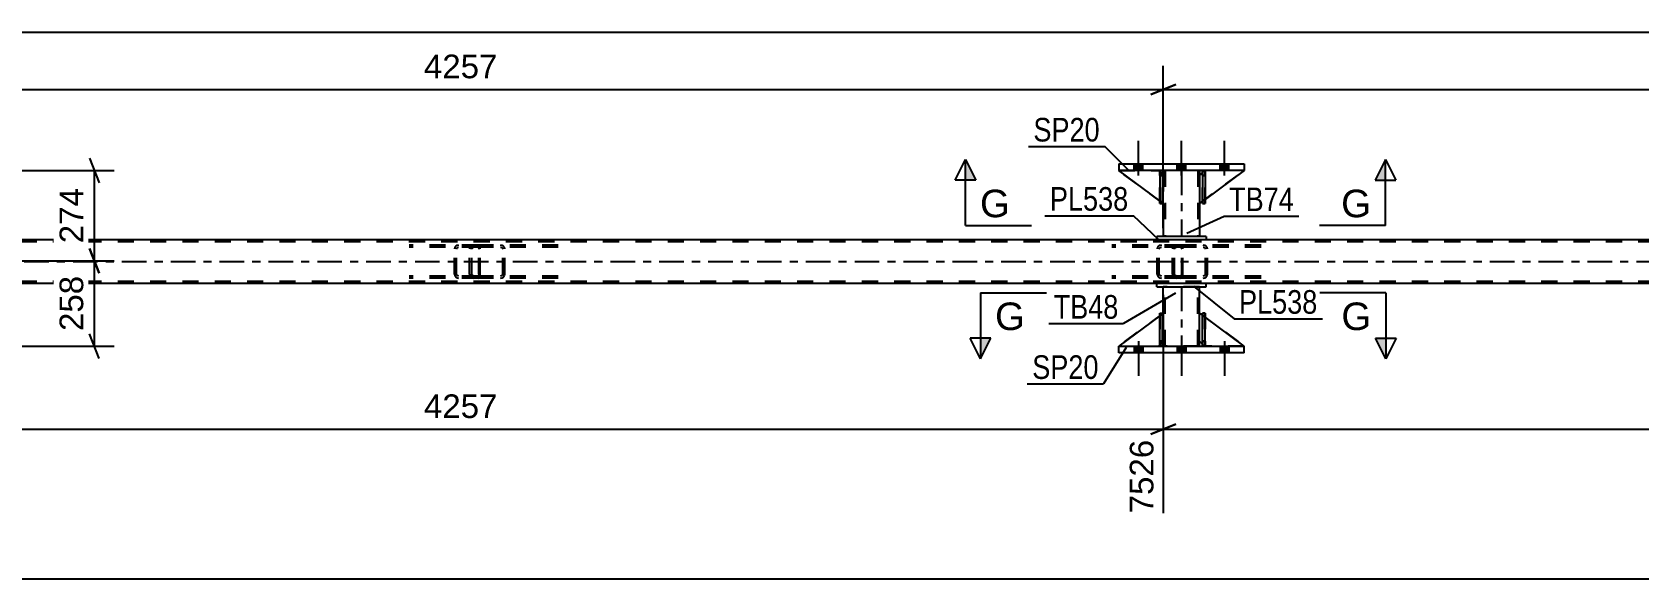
# Model space of a CAD drawing. Header units: millimetres. Extents: x 0 to 841, y 0 to 594.
# Drawn here: x 184.7 to 379.3, y 139.5 to 205.8 of the extents above; entities that cross this region are included whole.
import ezdxf

# ---------------------------------------------------------------- set-up
doc = ezdxf.new("R2010")
doc.units = ezdxf.units.MM
doc.linetypes.add('DXK_LINE_DOT2', pattern=[3.9198, 1.9599, -1.9599])
doc.linetypes.add('DXK_LINE_DOT3', pattern=[5.9187, 2.979, -0.9799, 0.9799, -0.9799])
doc.styles.add('Arial', font='arial.ttf', dxfattribs={"height": 0.2})
doc.styles.add('Arial Narrow', font='ARIALN.TTF', dxfattribs={"height": 0.2})

# ---------------------------------------------------------------- blocks, each defined once
blk = doc.blocks.new('Part-203724102-2289 - 2267')
at = {"color": 7, "linetype": 'DXK_LINE_DOT2'}
for p, q in [((321.73, 184.97), (316.33, 188.97)), ((316.33, 188.97), (321.13, 188.97)), ((321.13, 188.97), (321.73, 188.37)), ((321.73, 188.37), (321.13, 188.97)), ((321.73, 188.37), (321.73, 184.97)), ((321.73, 188.37), (321.73, 188.37)), ((321.73, 188.37), (321.73, 184.97))]:
    blk.add_line(p, q, dxfattribs=at)
blk = doc.blocks.new('Part-203724102-2294 - 2267')
at = {"color": 2, "linetype": 'Continuous'}
for p, q in [((326.93, 180.97), (320.93, 180.97)), ((320.93, 180.57), (320.93, 180.97)), ((326.93, 180.57), (320.93, 180.57)), ((326.93, 180.97), (326.93, 180.57))]:
    blk.add_line(p, q, dxfattribs=at)
blk = doc.blocks.new('Part-203724102-2344 - 2267')
at = {"color": 7, "linetype": 'DXK_LINE_DOT2'}
for p, q in [((326.81, 171.69), (326.49, 171.69)), ((326.49, 168.29), (326.49, 171.69)), ((326.49, 171.69), (326.49, 167.69)), ((326.81, 171.69), (326.81, 168.29)), ((326.81, 167.69), (326.81, 171.69)), ((326.81, 168.29), (326.49, 168.29)), ((326.49, 167.69), (326.49, 168.29)), ((326.81, 167.69), (326.49, 167.69)), ((326.81, 168.29), (326.81, 167.69)), ((326.81, 167.69), (326.81, 167.69))]:
    blk.add_line(p, q, dxfattribs=at)
blk = doc.blocks.new('Part-203724102-2312 - 2267')
at = {"color": 2, "linetype": 'Continuous'}
for p, q in [((321.61, 188.97), (321.29, 188.97)), ((321.29, 188.97), (321.29, 184.97)), ((321.61, 188.97), (321.61, 188.97)), ((321.61, 188.97), (321.61, 184.97)), ((321.61, 184.97), (321.29, 184.97))]:
    blk.add_line(p, q, dxfattribs=at)
at = {"color": 7, "linetype": 'DXK_LINE_DOT2'}
for p, q in [((321.29, 188.97), (321.29, 188.37)), ((321.29, 188.97), (321.29, 188.97)), ((321.61, 188.37), (321.61, 188.97)), ((321.61, 188.97), (321.61, 188.97)), ((321.61, 188.37), (321.29, 188.37)), ((321.29, 188.37), (321.29, 184.97)), ((321.61, 184.97), (321.61, 188.37))]:
    blk.add_line(p, q, dxfattribs=at)
blk = doc.blocks.new('Part-203724102-2313 - 2267')
at = {"color": 2, "linetype": 'Continuous'}
for p, q in [((326.81, 188.97), (326.49, 188.97)), ((326.49, 188.97), (326.49, 184.97)), ((326.81, 188.97), (326.81, 188.97)), ((326.81, 188.97), (326.81, 184.97)), ((326.81, 184.97), (326.49, 184.97))]:
    blk.add_line(p, q, dxfattribs=at)
at = {"color": 7, "linetype": 'DXK_LINE_DOT2'}
for p, q in [((326.49, 188.97), (326.49, 188.37)), ((326.49, 188.97), (326.49, 188.97)), ((326.81, 188.37), (326.81, 188.97)), ((326.81, 188.97), (326.81, 188.97)), ((326.81, 188.37), (326.49, 188.37)), ((326.49, 188.37), (326.49, 184.97)), ((326.81, 184.97), (326.81, 188.37))]:
    blk.add_line(p, q, dxfattribs=at)
blk = doc.blocks.new('Part-203724102-2314 - 2267')
at = {"color": 7, "linetype": 'DXK_LINE_DOT2'}
for p, q in [((321.29, 188.37), (321.29, 188.97)), ((321.29, 188.97), (321.29, 188.97)), ((321.29, 188.97), (321.29, 184.97)), ((321.29, 188.97), (321.61, 188.97)), ((321.61, 188.97), (321.61, 188.37)), ((321.61, 184.97), (321.61, 188.97)), ((321.29, 184.97), (321.29, 188.37)), ((321.29, 188.37), (321.61, 188.37)), ((321.61, 188.37), (321.61, 184.97)), ((321.29, 184.97), (321.61, 184.97))]:
    blk.add_line(p, q, dxfattribs=at)
blk = doc.blocks.new('Part-203724102-2315 - 2267')
at = {"color": 7, "linetype": 'DXK_LINE_DOT2'}
for p, q in [((326.49, 188.37), (326.49, 188.97)), ((326.49, 188.97), (326.49, 188.97)), ((326.49, 188.97), (326.49, 184.97)), ((326.49, 188.97), (326.81, 188.97)), ((326.81, 188.97), (326.81, 188.37)), ((326.81, 184.97), (326.81, 188.97)), ((326.49, 184.97), (326.49, 188.37)), ((326.49, 188.37), (326.81, 188.37)), ((326.81, 188.37), (326.81, 184.97)), ((326.49, 184.97), (326.81, 184.97))]:
    blk.add_line(p, q, dxfattribs=at)
blk = doc.blocks.new('Part-203724102-2316 - 2267')
at = {"color": 2, "linetype": 'Continuous'}
for p, q in [((321.29, 185.3), (316.33, 188.97)), ((321.29, 188.82), (321.13, 188.97)), ((321.73, 188.37), (321.61, 188.5)), ((321.73, 188.37), (321.73, 188.37)), ((321.73, 184.97), (321.73, 188.37)), ((321.61, 185.07), (321.73, 184.97)), ((321.73, 184.97), (321.73, 184.97))]:
    blk.add_line(p, q, dxfattribs=at)
at = {"color": 7, "linetype": 'DXK_LINE_DOT2'}
for p, q in [((321.13, 188.97), (316.33, 188.97)), ((316.33, 188.97), (316.33, 188.97)), ((321.13, 188.97), (321.73, 188.37)), ((321.61, 188.5), (321.29, 188.82)), ((321.73, 188.37), (321.73, 184.97)), ((321.61, 185.07), (321.29, 185.3))]:
    blk.add_line(p, q, dxfattribs=at)
blk = doc.blocks.new('Part-203724102-2317 - 2267')
at = {"color": 7, "linetype": 'DXK_LINE_DOT2'}
for p, q in [((321.29, 171.69), (321.61, 171.69)), ((321.29, 168.29), (321.29, 171.69)), ((321.29, 171.69), (321.29, 167.69)), ((321.61, 171.69), (321.61, 168.29)), ((321.61, 167.69), (321.61, 171.6)), ((321.61, 168.29), (321.29, 168.29)), ((321.29, 167.69), (321.29, 168.29)), ((321.61, 167.69), (321.29, 167.69)), ((321.61, 168.29), (321.61, 167.69)), ((321.61, 167.69), (321.61, 167.69))]:
    blk.add_line(p, q, dxfattribs=at)
blk = doc.blocks.new('Part-203724102-2323 - 2267')
at = {"color": 7, "linetype": 'DXK_LINE_DOT2'}
for p, q in [((326.73, 188.97), (326.13, 188.37)), ((326.13, 184.97), (331.53, 188.97)), ((331.53, 188.97), (326.73, 188.97)), ((326.13, 188.37), (326.13, 184.97))]:
    blk.add_line(p, q, dxfattribs=at)
blk = doc.blocks.new('Part-203724102-2328 - 2267')
at = {"color": 2, "linetype": 'Continuous'}
for p, q in [((316.33, 166.89), (316.33, 167.69)), ((316.33, 167.69), (331.53, 167.69)), ((331.53, 166.89), (331.53, 167.69)), ((331.53, 166.89), (316.33, 166.89))]:
    blk.add_line(p, q, dxfattribs=at)
blk = doc.blocks.new('Part-203724102-2333 - 2267')
at = {"color": 2, "linetype": 'Continuous'}
for p, q in [((316.33, 189.77), (316.33, 188.97)), ((316.33, 189.77), (331.53, 189.77)), ((331.53, 188.97), (316.33, 188.97)), ((331.53, 189.77), (331.53, 188.97))]:
    blk.add_line(p, q, dxfattribs=at)
blk = doc.blocks.new('Part-203724102-2383 - 2267')
at = {"color": 7, "linetype": 'DXK_LINE_DOT2'}
for p, q in [((237.73, 179.64), (237.69, 179.45)), ((237.69, 176.41), (237.69, 179.45)), ((237.95, 179.45), (237.97, 179.54)), ((237.95, 176.41), (237.95, 179.45)), ((237.97, 179.54), (238.02, 179.62)), ((238.2, 179.93), (238.01, 179.89)), ((238.02, 179.62), (238.11, 179.67)), ((238.11, 179.67), (238.2, 179.69)), ((248.43, 179.93), (238.2, 179.93)), ((248.43, 179.69), (238.2, 179.69)), ((241.64, 179.89), (241.44, 179.93)), ((241.44, 179.69), (241.54, 179.67)), ((241.54, 179.67), (241.62, 179.62)), ((241.62, 179.62), (241.68, 179.54)), ((241.68, 179.54), (241.7, 179.45)), ((241.7, 176.41), (241.7, 179.45)), ((241.95, 179.45), (241.91, 179.64)), ((241.95, 176.41), (241.95, 179.45)), ((237.69, 176.41), (237.73, 176.23)), ((237.97, 176.32), (237.95, 176.41)), ((238.02, 176.24), (237.97, 176.32)), ((238.01, 175.97), (238.2, 175.93)), ((238.11, 176.19), (238.02, 176.24)), ((238.2, 176.17), (238.11, 176.19)), ((248.43, 176.17), (238.2, 176.17)), ((248.43, 175.93), (238.2, 175.93)), ((241.54, 176.19), (241.44, 176.17)), ((241.44, 175.93), (241.64, 175.97)), ((241.62, 176.24), (241.54, 176.19)), ((241.68, 176.32), (241.62, 176.24)), ((241.7, 176.41), (241.68, 176.32)), ((241.91, 176.23), (241.95, 176.41))]:
    blk.add_line(p, q, dxfattribs=at)
for centre, start, end in [((238.19, 179.43), 110.7583, 155.68), ((241.46, 179.43), 24.32, 69.2417), ((238.19, 176.43), 204.32, 249.2417), ((241.46, 176.43), 290.7583, 335.68)]:
    blk.add_arc(centre, 0.496, start, end, dxfattribs=at)
blk = doc.blocks.new('Part-203724102-2416 - 2267')
at = {"color": 7, "linetype": 'DXK_LINE_DOT2'}
for p, q in [((326.73, 188.97), (326.49, 188.73)), ((331.53, 188.97), (326.73, 188.97)), ((331.53, 188.97), (331.53, 188.97)), ((331.53, 188.97), (331.53, 188.97)), ((326.81, 185.47), (326.49, 185.23))]:
    blk.add_line(p, q, dxfattribs=at)
at = {"color": 2, "linetype": 'Continuous'}
for p, q in [((331.53, 188.97), (326.81, 185.47)), ((326.49, 188.73), (326.13, 188.37)), ((326.13, 188.37), (326.13, 184.97)), ((326.13, 184.97), (326.49, 185.23))]:
    blk.add_line(p, q, dxfattribs=at)
blk = doc.blocks.new('Part-203724102-2417 - 2267')
at = {"color": 2, "linetype": 'Continuous'}
for p, q in [((321.29, 171.36), (316.33, 167.69)), ((321.73, 171.69), (321.61, 171.6)), ((321.73, 168.29), (321.73, 171.69)), ((321.29, 167.85), (321.13, 167.69)), ((321.73, 168.29), (321.61, 168.17)), ((321.73, 168.29), (321.73, 168.29))]:
    blk.add_line(p, q, dxfattribs=at)
at = {"color": 7, "linetype": 'DXK_LINE_DOT2'}
for p, q in [((321.61, 171.6), (321.29, 171.36)), ((321.73, 168.29), (321.73, 171.69)), ((316.33, 167.69), (316.33, 167.69)), ((316.33, 167.69), (321.13, 167.69)), ((321.73, 168.29), (321.13, 167.69)), ((321.61, 168.17), (321.29, 167.85))]:
    blk.add_line(p, q, dxfattribs=at)
blk = doc.blocks.new('Part-203724102-2418 - 2267')
at = {"color": 7, "linetype": 'DXK_LINE_DOT2'}
for p, q in [((321.73, 171.69), (316.33, 167.69)), ((321.73, 168.29), (321.73, 171.69)), ((321.73, 171.69), (321.73, 168.29)), ((316.33, 167.69), (321.13, 167.69)), ((321.13, 167.69), (321.73, 168.29)), ((321.73, 168.29), (321.13, 167.69)), ((321.73, 168.29), (321.73, 168.29))]:
    blk.add_line(p, q, dxfattribs=at)
blk = doc.blocks.new('Part-203724102-2419 - 2267')
at = {"color": 2, "linetype": 'Continuous'}
for p, q in [((326.13, 168.29), (326.13, 171.69)), ((326.13, 171.69), (326.49, 171.43)), ((331.53, 167.69), (326.81, 171.19)), ((326.49, 167.94), (326.13, 168.29))]:
    blk.add_line(p, q, dxfattribs=at)
at = {"color": 7, "linetype": 'DXK_LINE_DOT2'}
for p, q in [((326.81, 171.19), (326.49, 171.43)), ((326.49, 167.94), (326.73, 167.69)), ((326.73, 167.69), (331.53, 167.69))]:
    blk.add_line(p, q, dxfattribs=at)
blk = doc.blocks.new('Part-203724102-2420 - 2267')
at = {"color": 7, "linetype": 'DXK_LINE_DOT2'}
for p, q in [((326.13, 168.29), (326.13, 171.69)), ((326.13, 171.69), (331.53, 167.69)), ((326.73, 167.69), (326.13, 168.29)), ((331.53, 167.69), (326.73, 167.69))]:
    blk.add_line(p, q, dxfattribs=at)
blk = doc.blocks.new('Part-203724102-2425 - 2267')
at = {"color": 2, "linetype": 'Continuous'}
for p, q in [((321.73, 188.97), (321.73, 188.37)), ((326.13, 188.97), (326.13, 188.37)), ((321.73, 184.97), (321.73, 180.97)), ((326.13, 184.97), (326.13, 180.97))]:
    blk.add_line(p, q, dxfattribs=at)
at = {"color": 7, "linetype": 'DXK_LINE_DOT2'}
for p, q in [((326.13, 188.97), (321.73, 188.97)), ((321.97, 188.97), (321.97, 180.97)), ((325.89, 188.97), (325.89, 180.97)), ((321.73, 188.37), (321.73, 184.97)), ((326.13, 188.37), (326.13, 184.97)), ((326.13, 180.97), (321.73, 180.97))]:
    blk.add_line(p, q, dxfattribs=at)
at = {"color": 7, "linetype": 'DXK_LINE_DOT3'}
blk.add_line((323.93, 188.97), (323.93, 180.97), dxfattribs=at)
blk = doc.blocks.new('Part-203724102-2431 - 2267')
at = {"color": 2, "linetype": 'Continuous'}
for p, q in [((326.93, 175.29), (320.93, 175.29)), ((320.93, 174.89), (320.93, 175.29)), ((326.93, 174.89), (326.93, 175.29)), ((320.93, 174.89), (326.93, 174.89))]:
    blk.add_line(p, q, dxfattribs=at)
blk = doc.blocks.new('Part-203724102-2436 - 2267')
at = {"color": 2, "linetype": 'Continuous'}
for p, q in [((321.73, 171.69), (321.73, 174.89)), ((326.13, 171.69), (326.13, 174.89)), ((321.73, 167.69), (321.73, 168.29)), ((326.13, 167.69), (326.13, 168.29))]:
    blk.add_line(p, q, dxfattribs=at)
at = {"color": 7, "linetype": 'DXK_LINE_DOT2'}
for p, q in [((326.13, 174.89), (321.73, 174.89)), ((321.97, 167.69), (321.97, 174.89)), ((325.89, 167.69), (325.89, 174.89)), ((321.73, 168.29), (321.73, 171.69)), ((326.13, 168.29), (326.13, 171.69)), ((326.13, 167.69), (321.73, 167.69))]:
    blk.add_line(p, q, dxfattribs=at)
at = {"color": 7, "linetype": 'DXK_LINE_DOT3'}
blk.add_line((323.93, 174.89), (323.93, 167.69), dxfattribs=at)
blk = doc.blocks.new('Part-203724102-2437 - 2267')
at = {"color": 2, "linetype": 'Continuous'}
for p, q in [((321.29, 167.69), (321.29, 171.69)), ((321.29, 171.69), (321.61, 171.69)), ((321.61, 167.69), (321.61, 171.69)), ((321.29, 167.69), (321.29, 167.69)), ((321.61, 167.69), (321.29, 167.69))]:
    blk.add_line(p, q, dxfattribs=at)
at = {"color": 7, "linetype": 'DXK_LINE_DOT2'}
for p, q in [((321.29, 171.69), (321.29, 168.29)), ((321.61, 168.29), (321.61, 171.69)), ((321.29, 168.29), (321.29, 167.69)), ((321.29, 168.29), (321.61, 168.29)), ((321.29, 167.69), (321.29, 167.69)), ((321.29, 167.69), (321.29, 167.69)), ((321.61, 167.69), (321.61, 168.29)), ((321.61, 167.69), (321.61, 167.69))]:
    blk.add_line(p, q, dxfattribs=at)
blk = doc.blocks.new('Part-203724102-2438 - 2267')
at = {"color": 2, "linetype": 'Continuous'}
for p, q in [((326.49, 167.69), (326.49, 171.69)), ((326.49, 171.69), (326.81, 171.69)), ((326.81, 167.69), (326.81, 171.69)), ((326.49, 167.69), (326.49, 167.69)), ((326.81, 167.69), (326.49, 167.69))]:
    blk.add_line(p, q, dxfattribs=at)
at = {"color": 7, "linetype": 'DXK_LINE_DOT2'}
for p, q in [((326.49, 171.69), (326.49, 168.29)), ((326.81, 168.29), (326.81, 171.69)), ((326.49, 168.29), (326.49, 167.69)), ((326.49, 168.29), (326.81, 168.29)), ((326.49, 167.69), (326.49, 167.69)), ((326.49, 167.69), (326.49, 167.69)), ((326.81, 167.69), (326.81, 168.29)), ((326.81, 167.69), (326.81, 167.69))]:
    blk.add_line(p, q, dxfattribs=at)
blk = doc.blocks.new('Part-203724102-2482 - 2267')
at = {"color": 7, "linetype": 'DXK_LINE_DOT2'}
for p, q in [((323.82, 179.93), (315.5, 179.93)), ((323.82, 179.69), (315.5, 179.69)), ((321.02, 179.64), (320.98, 179.45)), ((320.98, 176.41), (320.98, 179.45)), ((321.23, 179.45), (321.25, 179.54)), ((321.23, 176.41), (321.23, 179.45)), ((321.25, 179.54), (321.31, 179.62)), ((321.49, 179.93), (321.29, 179.89)), ((321.31, 179.62), (321.39, 179.67)), ((321.39, 179.67), (321.49, 179.69)), ((322.83, 179.69), (322.83, 179.93)), ((323.92, 179.89), (323.82, 179.93)), ((323.82, 179.69), (323.87, 179.67)), ((323.87, 179.67), (323.92, 179.62)), ((324.01, 179.79), (323.92, 179.89)), ((323.92, 179.62), (323.95, 179.54)), ((323.95, 179.54), (323.96, 179.45)), ((323.96, 176.41), (323.96, 179.45)), ((324.07, 179.64), (324.01, 179.79)), ((324.09, 179.45), (324.07, 179.64)), ((324.09, 176.41), (324.09, 179.45)), ((323.82, 176.17), (315.5, 176.17)), ((323.82, 175.93), (315.5, 175.93)), ((320.98, 176.41), (321.02, 176.23)), ((321.25, 176.32), (321.23, 176.41)), ((321.31, 176.24), (321.25, 176.32)), ((321.29, 175.97), (321.49, 175.93)), ((321.39, 176.19), (321.31, 176.24)), ((321.49, 176.17), (321.39, 176.19)), ((322.83, 175.93), (322.83, 176.17)), ((323.87, 176.19), (323.82, 176.17)), ((323.82, 175.93), (323.92, 175.97)), ((323.92, 176.24), (323.87, 176.19)), ((323.95, 176.32), (323.92, 176.24)), ((323.92, 175.97), (324.01, 176.07)), ((323.96, 176.41), (323.95, 176.32)), ((324.01, 176.07), (324.07, 176.23)), ((324.07, 176.23), (324.09, 176.41))]:
    blk.add_line(p, q, dxfattribs=at)
for centre, start, end in [((321.47, 179.44), 111.1941, 156.1506), ((321.47, 176.43), 203.8494, 248.8059)]:
    blk.add_arc(centre, 0.492, start, end, dxfattribs=at)
blk = doc.blocks.new('Part-203724102-2503 - 2267')
at = {"color": 7, "linetype": 'DXK_LINE_DOT2'}
for p, q in [((238.69, 179.93), (230.36, 179.93)), ((238.69, 179.69), (230.36, 179.69)), ((235.89, 179.64), (235.85, 179.45)), ((235.85, 176.41), (235.85, 179.45)), ((236.1, 179.45), (236.12, 179.54)), ((236.1, 176.41), (236.1, 179.45)), ((236.12, 179.54), (236.17, 179.62)), ((236.35, 179.93), (236.16, 179.89)), ((236.17, 179.62), (236.26, 179.67)), ((236.26, 179.67), (236.35, 179.69)), ((237.69, 179.69), (237.69, 179.93)), ((238.79, 179.89), (238.69, 179.93)), ((238.69, 179.69), (238.74, 179.67)), ((238.74, 179.67), (238.78, 179.62)), ((238.78, 179.62), (238.81, 179.54)), ((238.88, 179.79), (238.79, 179.89)), ((238.81, 179.54), (238.82, 179.45)), ((238.82, 176.41), (238.82, 179.45)), ((238.94, 179.64), (238.88, 179.79)), ((238.96, 179.45), (238.94, 179.64)), ((238.96, 176.41), (238.96, 179.45)), ((238.69, 176.17), (230.36, 176.17)), ((238.69, 175.93), (230.36, 175.93)), ((235.85, 176.41), (235.89, 176.23)), ((236.12, 176.32), (236.1, 176.41)), ((236.17, 176.24), (236.12, 176.32)), ((236.16, 175.97), (236.35, 175.93)), ((236.26, 176.19), (236.17, 176.24)), ((236.35, 176.17), (236.26, 176.19)), ((237.69, 175.93), (237.69, 176.17)), ((238.74, 176.19), (238.69, 176.17)), ((238.69, 175.93), (238.79, 175.97)), ((238.78, 176.24), (238.74, 176.19)), ((238.81, 176.32), (238.78, 176.24)), ((238.79, 175.97), (238.88, 176.07)), ((238.82, 176.41), (238.81, 176.32)), ((238.88, 176.07), (238.94, 176.23)), ((238.94, 176.23), (238.96, 176.41))]:
    blk.add_line(p, q, dxfattribs=at)
for centre, start, end in [((236.34, 179.44), 111.1941, 156.1506), ((236.34, 176.43), 203.8494, 248.8059)]:
    blk.add_arc(centre, 0.492, start, end, dxfattribs=at)
blk = doc.blocks.new('Part-203724102-2505 - 2267')
at = {"color": 7, "linetype": 'DXK_LINE_DOT2'}
for p, q in [((718.34, 180.33), (59.43, 180.33)), ((718.34, 175.53), (59.43, 175.53)), ((326.93, 175.29), (320.93, 175.29))]:
    blk.add_line(p, q, dxfattribs=at)
at = {"color": 2, "linetype": 'Continuous'}
for p, q in [((718.34, 180.57), (156.67, 180.57)), ((320.93, 175.29), (156.67, 175.29)), ((576.35, 175.29), (326.93, 175.29))]:
    blk.add_line(p, q, dxfattribs=at)
at = {"color": 7, "linetype": 'DXK_LINE_DOT3'}
blk.add_line((59.43, 177.93), (718.34, 177.93), dxfattribs=at)
blk = doc.blocks.new('Bolt-203724102-2540 - 2267')
at = {"linetype": 'Continuous'}
for points in [[(318.21, 166.89), (319.25, 166.89), (319.25, 167.69), (318.21, 167.69)], [(318.21, 166.89), (319.25, 166.89), (319.25, 167.69), (318.21, 167.69)], [(318.21, 166.89), (319.25, 166.89), (319.25, 167.69), (318.21, 167.69)], [(323.41, 166.89), (324.45, 166.89), (324.45, 167.69), (323.41, 167.69)], [(323.41, 166.89), (324.45, 166.89), (324.45, 167.69), (323.41, 167.69)], [(328.61, 166.89), (329.65, 166.89), (329.65, 167.69), (328.61, 167.69)], [(328.61, 166.89), (329.65, 166.89), (329.65, 167.69), (328.61, 167.69)], [(328.61, 166.89), (329.65, 166.89), (329.65, 167.69), (328.61, 167.69)]]:
    blk.add_hatch(color=1, dxfattribs=at).paths.add_polyline_path(points)
at = {"color": 1, "linetype": 'Continuous'}
for p, q in [((318.21, 167.69), (318.21, 166.89)), ((318.21, 167.69), (318.21, 166.89)), ((318.21, 167.69), (318.21, 166.89)), ((318.73, 168.29), (318.73, 164.09)), ((318.73, 168.29), (318.73, 164.09)), ((318.73, 168.29), (318.73, 164.09)), ((319.25, 167.69), (319.25, 166.89)), ((319.25, 167.69), (319.25, 166.89)), ((319.25, 167.69), (319.25, 166.89)), ((323.41, 167.69), (323.41, 166.89)), ((323.41, 167.69), (323.41, 166.89)), ((323.93, 168.29), (323.93, 164.09)), ((323.93, 168.29), (323.93, 164.09)), ((324.45, 167.69), (324.45, 166.89)), ((324.45, 167.69), (324.45, 166.89)), ((328.61, 167.69), (328.61, 166.89)), ((328.61, 167.69), (328.61, 166.89)), ((328.61, 167.69), (328.61, 166.89)), ((329.13, 168.29), (329.13, 164.09)), ((329.13, 168.29), (329.13, 164.09)), ((329.13, 168.29), (329.13, 164.09)), ((329.65, 167.69), (329.65, 166.89)), ((329.65, 167.69), (329.65, 166.89)), ((329.65, 167.69), (329.65, 166.89))]:
    blk.add_line(p, q, dxfattribs=at)
blk = doc.blocks.new('Bolt-203724102-2541 - 2267')
at = {"linetype": 'Continuous'}
for points in [[(319.25, 189.77), (318.21, 189.77), (318.21, 188.97), (319.25, 188.97)], [(319.25, 189.77), (318.21, 189.77), (318.21, 188.97), (319.25, 188.97)], [(319.25, 189.77), (318.21, 189.77), (318.21, 188.97), (319.25, 188.97)], [(324.45, 189.77), (323.41, 189.77), (323.41, 188.97), (324.45, 188.97)], [(324.45, 189.77), (323.41, 189.77), (323.41, 188.97), (324.45, 188.97)], [(329.65, 189.77), (328.61, 189.77), (328.61, 188.97), (329.65, 188.97)], [(329.65, 189.77), (328.61, 189.77), (328.61, 188.97), (329.65, 188.97)], [(329.65, 189.77), (328.61, 189.77), (328.61, 188.97), (329.65, 188.97)]]:
    blk.add_hatch(color=1, dxfattribs=at).paths.add_polyline_path(points)
at = {"color": 1, "linetype": 'Continuous'}
for p, q in [((318.73, 188.37), (318.73, 192.57)), ((318.73, 188.37), (318.73, 192.57)), ((318.73, 188.37), (318.73, 192.57)), ((323.93, 188.37), (323.93, 192.57)), ((323.93, 188.37), (323.93, 192.57)), ((329.13, 188.37), (329.13, 192.57)), ((329.13, 188.37), (329.13, 192.57)), ((329.13, 188.37), (329.13, 192.57)), ((318.21, 188.97), (318.21, 189.77)), ((318.21, 188.97), (318.21, 189.77)), ((318.21, 188.97), (318.21, 189.77)), ((319.25, 188.97), (319.25, 189.77)), ((319.25, 188.97), (319.25, 189.77)), ((319.25, 188.97), (319.25, 189.77)), ((323.41, 188.97), (323.41, 189.77)), ((323.41, 188.97), (323.41, 189.77)), ((324.45, 188.97), (324.45, 189.77)), ((324.45, 188.97), (324.45, 189.77)), ((328.61, 188.97), (328.61, 189.77)), ((328.61, 188.97), (328.61, 189.77)), ((328.61, 188.97), (328.61, 189.77)), ((329.65, 188.97), (329.65, 189.77)), ((329.65, 188.97), (329.65, 189.77)), ((329.65, 188.97), (329.65, 189.77))]:
    blk.add_line(p, q, dxfattribs=at)
blk = doc.blocks.new('Part-203724102-2548 - 2267')
at = {"color": 7, "linetype": 'DXK_LINE_DOT2'}
for p, q in [((322.87, 179.64), (322.83, 179.45)), ((322.83, 176.41), (322.83, 179.45)), ((323.08, 179.45), (323.1, 179.54)), ((323.08, 176.41), (323.08, 179.45)), ((323.1, 179.54), (323.16, 179.62)), ((323.34, 179.93), (323.14, 179.89)), ((323.16, 179.62), (323.24, 179.67)), ((323.24, 179.67), (323.34, 179.69)), ((333.57, 179.93), (323.34, 179.93)), ((333.57, 179.69), (323.34, 179.69)), ((326.77, 179.89), (326.57, 179.93)), ((326.57, 179.69), (326.67, 179.67)), ((326.67, 179.67), (326.75, 179.62)), ((326.75, 179.62), (326.81, 179.54)), ((326.81, 179.54), (326.83, 179.45)), ((326.83, 176.41), (326.83, 179.45)), ((327.08, 179.45), (327.05, 179.64)), ((327.08, 176.41), (327.08, 179.45)), ((322.83, 176.41), (322.87, 176.23)), ((323.1, 176.32), (323.08, 176.41)), ((323.16, 176.24), (323.1, 176.32)), ((323.14, 175.97), (323.34, 175.93)), ((323.24, 176.19), (323.16, 176.24)), ((323.34, 176.17), (323.24, 176.19)), ((333.57, 176.17), (323.34, 176.17)), ((333.57, 175.93), (323.34, 175.93)), ((326.67, 176.19), (326.57, 176.17)), ((326.57, 175.93), (326.77, 175.97)), ((326.75, 176.24), (326.67, 176.19)), ((326.81, 176.32), (326.75, 176.24)), ((326.83, 176.41), (326.81, 176.32)), ((327.05, 176.23), (327.08, 176.41))]:
    blk.add_line(p, q, dxfattribs=at)
for centre, start, end in [((323.32, 179.43), 110.7583, 155.68), ((326.59, 179.43), 24.32, 69.2417), ((323.32, 176.43), 204.32, 249.2417), ((326.59, 176.43), 290.7583, 335.68)]:
    blk.add_arc(centre, 0.496, start, end, dxfattribs=at)
blk = doc.blocks.new('StraightDimension-203724102-2732 - 2267')
at = {"color": 7, "linetype": 'Continuous'}
for p, q in [((191.62, 179.51), (192.82, 176.51)), ((162.27, 178.01), (194.62, 178.01)), ((192.22, 167.69), (192.22, 178.01)), ((162.27, 167.69), (194.62, 167.69)), ((192.82, 166.19), (191.62, 169.19))]:
    blk.add_line(p, q, dxfattribs=at)
at = {"color": 0}
blk.add_wipeout([(191.47, 176.79), (187.27, 176.79), (187.27, 168.92), (191.47, 168.92)], dxfattribs=at)
at = {"color": 3, "style": 'Arial'}
blk.add_text('258', height=2.865, rotation=90.0002, dxfattribs=at).set_placement((190.87, 169.52))
blk = doc.blocks.new('StraightDimension-203724102-2752 - 2267')
at = {"color": 7, "linetype": 'Continuous'}
for p, q in [((162.27, 188.97), (194.62, 188.97)), ((191.62, 190.47), (192.82, 187.47)), ((192.22, 178.01), (192.22, 188.97)), ((192.82, 176.51), (191.62, 179.51)), ((162.27, 178.01), (194.62, 178.01))]:
    blk.add_line(p, q, dxfattribs=at)
at = {"color": 0}
blk.add_wipeout([(191.47, 187.43), (187.27, 187.43), (187.27, 179.56), (191.47, 179.56)], dxfattribs=at)
at = {"color": 3, "style": 'Arial'}
blk.add_text('274', height=2.865, rotation=90.0002, dxfattribs=at).set_placement((190.87, 180.16))
blk = doc.blocks.new('StraightDimension-203724102-2558 - 2267')
at = {"color": 7, "linetype": 'Continuous'}
blk.add_line((50.81, 139.47), (727.6, 139.47), dxfattribs=at)
blk = doc.blocks.new('StraightDimension-203724102-2585 - 2267')
at = {"color": 7, "linetype": 'Continuous'}
for p, q in [((151.46, 173.89), (151.46, 147.42)), ((321.73, 173.89), (321.73, 147.42)), ((152.96, 158.22), (149.96, 157.02)), ((320.23, 157.02), (323.23, 158.22)), ((151.46, 157.62), (321.73, 157.62))]:
    blk.add_line(p, q, dxfattribs=at)
at = {"color": 0}
blk.add_wipeout([(241.65, 158.37), (241.65, 162.57), (231.55, 162.57), (231.55, 158.37)], dxfattribs=at)
at = {"color": 0, "linetype": 'Continuous'}
blk.add_wipeout([(321.13, 156.92), (316.93, 156.92), (316.93, 146.82), (321.13, 146.82)], dxfattribs=at)
at = {"color": 3, "style": 'Arial'}
blk.add_text('4257', height=2.865, dxfattribs=at).set_placement((232.15, 158.97))
at = {"color": 3, "linetype": 'Continuous', "style": 'Arial'}
blk.add_text('7526', height=2.865, rotation=90.0002, dxfattribs=at).set_placement((320.53, 147.42))
blk = doc.blocks.new('StraightDimension-203724102-2598 - 2267')
at = {"color": 7, "linetype": 'Continuous'}
for p, q in [((321.73, 173.89), (321.73, 147.42)), ((323.23, 158.22), (320.23, 157.02)), ((321.73, 157.62), (577.15, 157.62))]:
    blk.add_line(p, q, dxfattribs=at)
blk = doc.blocks.new('StraightDimension-203724102-2641 - 2267')
at = {"color": 7, "linetype": 'Continuous'}
for p, q in [((321.73, 181.97), (321.73, 201.66)), ((323.23, 199.41), (320.23, 198.21)), ((321.73, 198.81), (577.15, 198.81))]:
    blk.add_line(p, q, dxfattribs=at)
blk = doc.blocks.new('StraightDimension-203724102-2654 - 2267')
at = {"color": 7, "linetype": 'Continuous'}
for p, q in [((151.46, 181.97), (151.46, 201.66)), ((321.73, 181.97), (321.73, 201.66)), ((152.96, 199.41), (149.96, 198.21)), ((151.46, 198.81), (321.73, 198.81)), ((320.23, 198.21), (323.23, 199.41))]:
    blk.add_line(p, q, dxfattribs=at)
at = {"color": 0}
blk.add_wipeout([(241.65, 199.56), (241.65, 203.76), (231.55, 203.76), (231.55, 199.56)], dxfattribs=at)
at = {"color": 3, "style": 'Arial'}
blk.add_text('4257', height=2.865, dxfattribs=at).set_placement((232.15, 200.16))
blk = doc.blocks.new('StraightDimension-203724102-8860 - 2267')
at = {"color": 7, "linetype": 'Continuous'}
blk.add_line((50.81, 205.75), (726.96, 205.75), dxfattribs=at)
blk = doc.blocks.new('Mark-203724102-2290 - 2267')
at = {"color": 0}
blk.add_wipeout([(317.5, 184.1), (317.5, 187.1), (307.99, 187.1), (307.99, 184.1)], dxfattribs=at)
blk.add_wipeout([(317.5, 184.1), (317.5, 187.1), (307.99, 187.1), (307.99, 184.1)], dxfattribs=at)
at = {"color": 30, "linetype": 'Continuous'}
for p in [(307.39, 183.5), (321.13, 180.6)]:
    blk.add_line(p, (318.1, 183.5), dxfattribs=at)
at = {"color": 3, "style": 'Arial Narrow'}
blk.add_text('PL538', height=2.863, dxfattribs=at).set_placement((307.99, 184.1))
blk = doc.blocks.new('Mark-203724102-2324 - 2267')
at = {"color": 0}
blk.add_wipeout([(313.89, 163.71), (313.89, 166.71), (305.85, 166.71), (305.85, 163.71)], dxfattribs=at)
blk.add_wipeout([(313.89, 163.71), (313.89, 166.71), (305.85, 166.71), (305.85, 163.71)], dxfattribs=at)
at = {"color": 30, "linetype": 'Continuous'}
for p in [(317.22, 167.52), (305.25, 163.11)]:
    blk.add_line(p, (314.49, 163.11), dxfattribs=at)
at = {"color": 3, "style": 'Arial Narrow'}
blk.add_text('SP20', height=2.863, dxfattribs=at).set_placement((305.85, 163.71))
blk = doc.blocks.new('Mark-203724102-2329 - 2267')
at = {"color": 0}
blk.add_wipeout([(314.03, 192.49), (314.03, 195.49), (305.99, 195.49), (305.99, 192.49)], dxfattribs=at)
blk.add_wipeout([(314.03, 192.49), (314.03, 195.49), (305.99, 195.49), (305.99, 192.49)], dxfattribs=at)
at = {"color": 30, "linetype": 'Continuous'}
for p in [(305.39, 191.89), (317.45, 189.05)]:
    blk.add_line(p, (314.63, 191.89), dxfattribs=at)
at = {"color": 3, "style": 'Arial Narrow'}
blk.add_text('SP20', height=2.863, dxfattribs=at).set_placement((305.99, 192.49))
blk = doc.blocks.new('Mark-203724102-2421 - 2267')
at = {"color": 0}
blk.add_wipeout([(337.55, 184.05), (337.55, 187.05), (329.7, 187.05), (329.7, 184.05)], dxfattribs=at)
blk.add_wipeout([(337.55, 184.05), (337.55, 187.05), (329.7, 187.05), (329.7, 184.05)], dxfattribs=at)
at = {"color": 30, "linetype": 'Continuous'}
for p, q in [((324.57, 181.39), (329.1, 183.45)), ((329.1, 183.45), (338.15, 183.45))]:
    blk.add_line(p, q, dxfattribs=at)
at = {"color": 3, "style": 'Arial Narrow'}
blk.add_text('TB74', height=2.863, dxfattribs=at).set_placement((329.7, 184.05))
blk = doc.blocks.new('Mark-203724102-2427 - 2267')
at = {"color": 0}
blk.add_wipeout([(340.41, 171.61), (340.41, 174.61), (330.9, 174.61), (330.9, 171.61)], dxfattribs=at)
blk.add_wipeout([(340.41, 171.61), (340.41, 174.61), (330.9, 174.61), (330.9, 171.61)], dxfattribs=at)
at = {"color": 30, "linetype": 'Continuous'}
for p, q in [((325.39, 174.97), (330.3, 171.01)), ((330.3, 171.01), (341.01, 171.01))]:
    blk.add_line(p, q, dxfattribs=at)
at = {"color": 3, "style": 'Arial Narrow'}
blk.add_text('PL538', height=2.863, dxfattribs=at).set_placement((330.9, 171.61))
blk = doc.blocks.new('Mark-203724102-2432 - 2267')
at = {"color": 0}
blk.add_wipeout([(316.3, 171.01), (316.3, 174.01), (308.44, 174.01), (308.44, 171.01)], dxfattribs=at)
blk.add_wipeout([(316.3, 171.01), (316.3, 174.01), (308.44, 174.01), (308.44, 171.01)], dxfattribs=at)
at = {"color": 30, "linetype": 'Continuous'}
for p in [(323.22, 174.11), (307.84, 170.41)]:
    blk.add_line(p, (316.9, 170.41), dxfattribs=at)
at = {"color": 3, "style": 'Arial Narrow'}
blk.add_text('TB48', height=2.863, dxfattribs=at).set_placement((308.44, 171.01))
blk = doc.blocks.new('SectionMark-203724102-2822 - 2267')
at = {"linetype": 'Continuous'}
for points in [[(299.02, 187.81), (297.77, 187.81), (297.77, 190.31)], [(348.65, 187.81), (347.4, 187.81), (348.65, 190.31)]]:
    blk.add_hatch(color=6, dxfattribs=at).paths.add_polyline_path(points)
at = {"color": 6, "linetype": 'Continuous'}
for p, q in [((296.52, 187.81), (297.77, 190.31)), ((297.77, 182.31), (297.77, 190.31)), ((297.77, 190.31), (299.02, 187.81)), ((348.65, 190.31), (347.4, 187.81)), ((348.65, 182.31), (348.65, 190.31)), ((348.65, 190.31), (349.9, 187.81)), ((299.02, 187.81), (296.52, 187.81)), ((347.4, 187.81), (349.9, 187.81)), ((297.77, 182.31), (305.77, 182.31)), ((348.65, 182.31), (340.65, 182.31))]:
    blk.add_line(p, q, dxfattribs=at)
at = {"color": 0, "linetype": 'Continuous'}
for points in [[(303.15, 183.31), (303.15, 186.81), (299.52, 186.81), (299.52, 183.31)], [(346.9, 183.31), (346.9, 186.81), (343.27, 186.81), (343.27, 183.31)]]:
    blk.add_wipeout(points, dxfattribs=at)
at = {"color": 3, "linetype": 'Continuous', "style": 'Arial'}
for p in [(299.52, 183.31), (343.27, 183.31)]:
    blk.add_text('G', height=3.34, dxfattribs=at).set_placement(p)
blk = doc.blocks.new('SectionMark-203724102-2830 - 2267')
at = {"linetype": 'Continuous'}
for points in [[(299.59, 168.63), (300.84, 168.63), (299.59, 166.13)], [(347.43, 168.63), (348.68, 168.63), (348.68, 166.13)]]:
    blk.add_hatch(color=6, dxfattribs=at).paths.add_polyline_path(points)
at = {"color": 6, "linetype": 'Continuous'}
for p, q in [((299.59, 174.13), (307.59, 174.13)), ((299.59, 174.13), (299.59, 166.13)), ((348.68, 174.13), (340.68, 174.13)), ((348.68, 174.13), (348.68, 166.13)), ((299.59, 166.13), (298.34, 168.63)), ((300.84, 168.63), (298.34, 168.63)), ((299.59, 166.13), (300.84, 168.63)), ((347.43, 168.63), (349.93, 168.63)), ((348.68, 166.13), (347.43, 168.63)), ((349.93, 168.63), (348.68, 166.13))]:
    blk.add_line(p, q, dxfattribs=at)
at = {"color": 0, "linetype": 'Continuous'}
for points in [[(304.97, 169.63), (304.97, 173.13), (301.34, 173.13), (301.34, 169.63)], [(346.93, 169.63), (346.93, 173.13), (343.3, 173.13), (343.3, 169.63)]]:
    blk.add_wipeout(points, dxfattribs=at)
at = {"color": 3, "linetype": 'Continuous', "style": 'Arial'}
for p in [(301.34, 169.63), (343.3, 169.63)]:
    blk.add_text('G', height=3.34, dxfattribs=at).set_placement(p)

msp = doc.modelspace()

# ---------------------------------------------------------------- block references
for name in ['Bolt-203724102-2541 - 2267', 'Part-203724102-2333 - 2267', 'Part-203724102-2289 - 2267', 'Part-203724102-2316 - 2267', 'Part-203724102-2312 - 2267', 'Part-203724102-2314 - 2267', 'Part-203724102-2425 - 2267', 'Part-203724102-2323 - 2267', 'Part-203724102-2416 - 2267', 'Part-203724102-2313 - 2267', 'Part-203724102-2315 - 2267', 'Part-203724102-2505 - 2267', 'Part-203724102-2503 - 2267', 'Part-203724102-2383 - 2267', 'Part-203724102-2482 - 2267', 'Part-203724102-2294 - 2267', 'Part-203724102-2548 - 2267', 'Part-203724102-2431 - 2267', 'Part-203724102-2436 - 2267', 'Part-203724102-2417 - 2267', 'Part-203724102-2418 - 2267', 'Part-203724102-2317 - 2267', 'Part-203724102-2437 - 2267', 'Part-203724102-2419 - 2267', 'Part-203724102-2420 - 2267', 'Part-203724102-2344 - 2267', 'Part-203724102-2438 - 2267', 'Part-203724102-2328 - 2267', 'Bolt-203724102-2540 - 2267']:
    msp.add_blockref(name, (0, 0))

# ---------------------------------------------------------------- next in the draw order: block references
for name in ['StraightDimension-203724102-2641 - 2267', 'StraightDimension-203724102-2732 - 2267']:
    msp.add_blockref(name, (0, 0))

# ---------------------------------------------------------------- next in the draw order: block references
for name in ['StraightDimension-203724102-2752 - 2267', 'StraightDimension-203724102-2558 - 2267']:
    msp.add_blockref(name, (0, 0))

# ---------------------------------------------------------------- next in the draw order: block references
for name in ['StraightDimension-203724102-2654 - 2267', 'StraightDimension-203724102-2585 - 2267']:
    msp.add_blockref(name, (0, 0))

# ---------------------------------------------------------------- next in the draw order: block references
for name in ['StraightDimension-203724102-2598 - 2267', 'Mark-203724102-2324 - 2267']:
    msp.add_blockref(name, (0, 0))

# ---------------------------------------------------------------- next in the draw order: block references
msp.add_blockref('StraightDimension-203724102-8860 - 2267', (0, 0))

# ---------------------------------------------------------------- next in the draw order: block references
for name in ['Mark-203724102-2329 - 2267', 'Mark-203724102-2290 - 2267', 'Mark-203724102-2421 - 2267', 'Mark-203724102-2432 - 2267', 'Mark-203724102-2427 - 2267']:
    msp.add_blockref(name, (0, 0))

# ---------------------------------------------------------------- next in the draw order: block references
for name in ['SectionMark-203724102-2822 - 2267', 'SectionMark-203724102-2830 - 2267']:
    msp.add_blockref(name, (0, 0))

doc.saveas('drawing.dxf')
